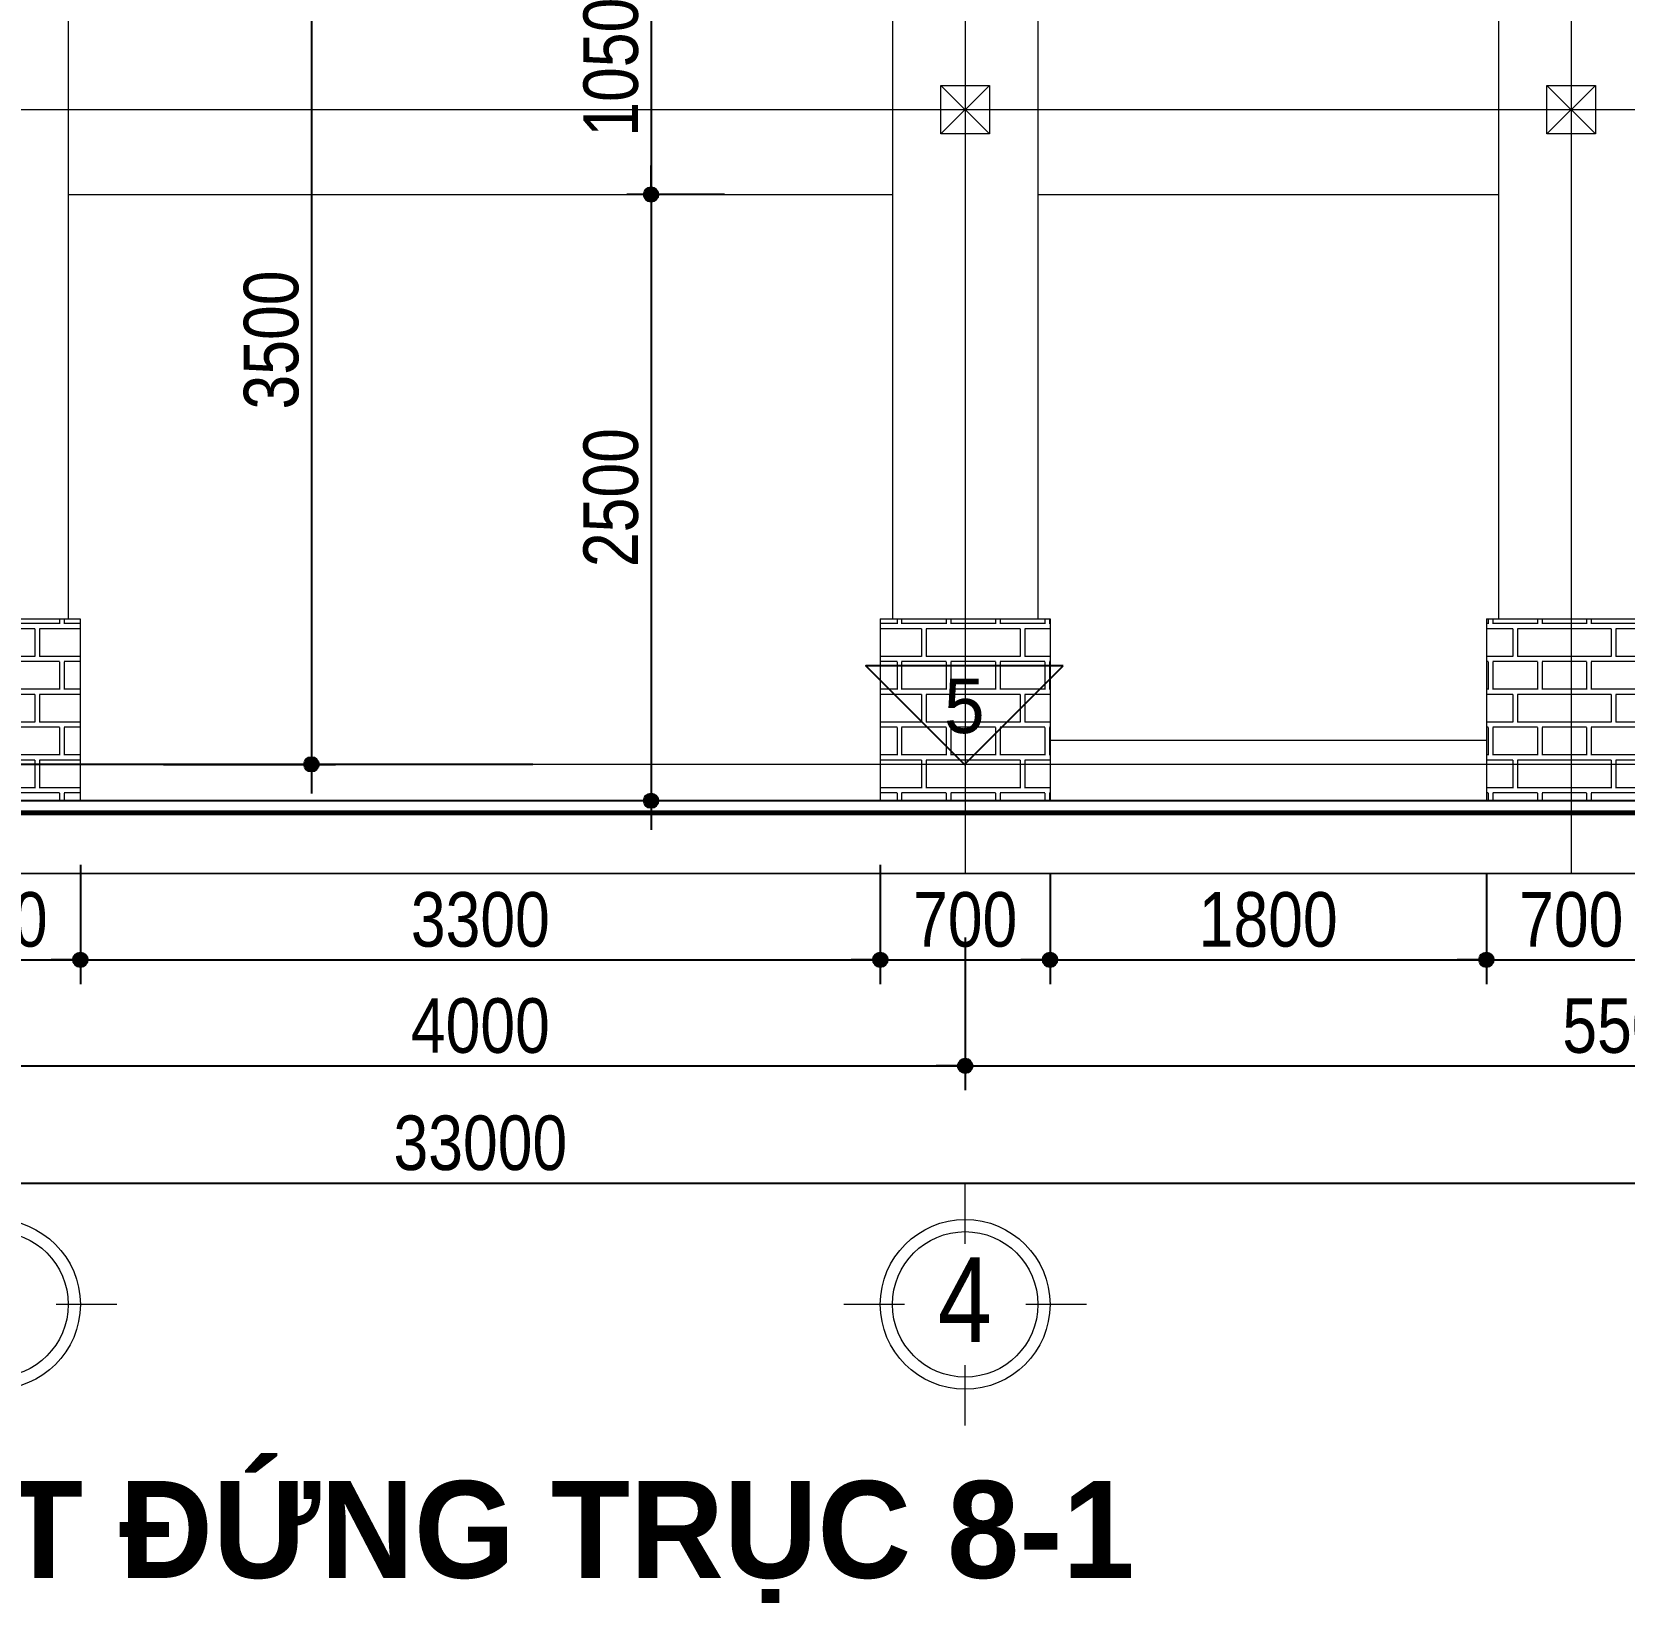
# Model space of a CAD drawing. Header units: millimetres. Extents: x 176 to 38825, y 257 to 17629.
# Drawn here: x 19155 to 25724, y 257 to 6737 of the extents above; entities that cross this region are included whole.
import ezdxf
from ezdxf.enums import TextEntityAlignment as Align

# ---------------------------------------------------------------- set-up
doc = ezdxf.new("R2010")
doc.units = ezdxf.units.MM
doc.linetypes.add('ACAD_ISO10W100', pattern=[18, 12, -3, 0, -3])
for name, color, linetype in [('009', 251, 'Continuous'), ('DIM', 1, 'Continuous'), ('TAGS', 60, 'Continuous'), ('TEXT', 7, 'Continuous'), ('TUONG', 131, 'Continuous')]:
    doc.layers.add(name, color=color, linetype=linetype)
for name, color, linetype, lineweight in [('HACHT', 8, 'Continuous', 5), ('NET-THAY', 2, 'Continuous', 13), ('TEN TRUC', 3, 'Continuous', 18), ('TRUC', 24, 'Continuous', 0)]:
    doc.layers.add(name, color=color, linetype=linetype, lineweight=lineweight)
doc.styles.add('AVO', font='')
doc.styles.add('HEL-CONDENSE', font='')
doc.styles.add('SWISS-CONDENSE', font='')
doc.styles.add('VNI-HELVE-CONDENSEN', font='')
doc.styles.get('AVO').set_extended_font_data('VNI-Avo')
doc.styles.get('HEL-CONDENSE').set_extended_font_data('VNI-Helve-Condense')
doc.styles.get('SWISS-CONDENSE').set_extended_font_data('VNI-Swiss-Condense')
doc.styles.get('VNI-HELVE-CONDENSEN').set_extended_font_data('VNI-Helve-Condense')
doc.dimstyles.new('D100', dxfattribs={"dimtxt": 225, "dimasz": 1.2, "dimexe": 100, "dimexo": 0, "dimgap": 50, "dimtad": 1, "dimdec": 0, "dimzin": 13, "dimdsep": 46, "dimtxsty": 'HEL-CONDENSE', "dimblk": 'D50', "dimcen": 0, "dimclrd": 1, "dimclre": 1, "dimclrt": 7, "dimadec": 0, "dimazin": 0, "dimtfac": 1, "dimtdec": 0, "dimtmove": 0, "dimatfit": 3, "dimldrblk": 'D50', "dimfxl": 1, "dimtolj": 1, "dimtzin": 13, "dimarcsym": 0})
pattern_1 = [(180, (-1293097.7, -244202.06), (-3e-14, -270.968), [387.35, -19.05]), (180, (-1293097.7, -244316.36), (-3e-14, -270.968), [387.35, -19.05]), (180, (-1293199.3, -244337.54), (-3e-14, -270.968), [184.15, -19.05]), (180, (-1293199.3, -244451.84), (-3e-14, -270.968), [184.15, -19.05]), (270, (-1293097.7, -244202.06), (406.4, -7e-14), [114.3, -156.6672]), (270, (-1293078.66, -244202.06), (406.4, -7e-14), [114.3, -156.6672]), (270, (-1293199.31, -244337.54), (203.2, -4e-14), [114.3, -156.6672]), (270, (-1293180.26, -244337.54), (203.2, -4e-14), [114.3, -156.6672])]

# ---------------------------------------------------------------- blocks, each defined once
blk = doc.blocks.new('D50')
at = {"layer": 'DIM'}
blk.add_hatch(color=256, dxfattribs=at).paths.add_polyline_path([(25, 0, 1), (-25, 0, 1)])
blk.add_line((25, 0), (100, 0), dxfattribs=at)
blk.add_circle((0, 0), 25, dxfattribs=at)
blk = doc.blocks.new('*D140')
at = {"layer": 'DEFPOINTS', "color": 0, "transparency": 16777216}
for p in [(19005.2, 3002.1), (23005.2, 3002.1), (23005.2, 2472.7)]:
    blk.add_point(p, dxfattribs=at)
at = {"layer": 'DIM', "color": 1, "lineweight": -2, "transparency": 16777216}
for p, q in [((19005.2, 3002.1), (19005.2, 2372.7)), ((23005.2, 3002.1), (23005.2, 2372.7)), ((19006.4, 2472.7), (23004, 2472.7))]:
    blk.add_line(p, q, dxfattribs=at)
at = {"layer": 'DIM', "color": 1, "lineweight": -2, "transparency": 16777216, "xscale": 1.199999999999999, "yscale": 1.199999999999999, "zscale": 1.199999999999999, "rotation": 180}
blk.add_blockref('D50', (19005.2, 2472.7), dxfattribs=at)
at = {"layer": 'DIM', "color": 1, "lineweight": -2, "transparency": 16777216, "xscale": 1.199999999999999, "yscale": 1.199999999999999, "zscale": 1.199999999999999}
blk.add_blockref('D50', (23005.2, 2472.7), dxfattribs=at)
at = {"layer": 'DIM', "color": 7, "transparency": 16777216, "insert": (21005.2, 2637.6), "char_height": 225, "attachment_point": 5, "style": 'HEL-CONDENSE'}
blk.add_mtext('\\A1;4000', dxfattribs=at)
blk = doc.blocks.new('*D141')
at = {"layer": 'DEFPOINTS', "color": 0, "transparency": 16777216}
for p in [(23005.2, 3002.1), (28505.2, 3002.1), (28505.2, 2472.7)]:
    blk.add_point(p, dxfattribs=at)
at = {"layer": 'DIM', "color": 1, "lineweight": -2, "transparency": 16777216}
for p, q in [((23005.2, 3002.1), (23005.2, 2372.7)), ((28505.2, 3002.1), (28505.2, 2372.7)), ((23006.4, 2472.7), (28504, 2472.7))]:
    blk.add_line(p, q, dxfattribs=at)
at = {"layer": 'DIM', "color": 1, "lineweight": -2, "transparency": 16777216, "xscale": 1.199999999999999, "yscale": 1.199999999999999, "zscale": 1.199999999999999, "rotation": 180}
blk.add_blockref('D50', (23005.2, 2472.7), dxfattribs=at)
at = {"layer": 'DIM', "color": 1, "lineweight": -2, "transparency": 16777216, "xscale": 1.199999999999999, "yscale": 1.199999999999999, "zscale": 1.199999999999999}
blk.add_blockref('D50', (28505.2, 2472.7), dxfattribs=at)
at = {"layer": 'DIM', "color": 7, "transparency": 16777216, "insert": (25755.2, 2637.6), "char_height": 225, "attachment_point": 5, "style": 'HEL-CONDENSE'}
blk.add_mtext('\\A1;5500', dxfattribs=at)
blk = doc.blocks.new('*D144')
at = {"layer": 'DEFPOINTS', "color": 0, "transparency": 16777216}
for p in [(4505.2, 3002.1), (37505.2, 3002.1), (37505.2, 1989.3)]:
    blk.add_point(p, dxfattribs=at)
at = {"layer": 'DIM', "color": 1, "lineweight": -2, "transparency": 16777216}
for p, q in [((4505.2, 3002.1), (4505.2, 1889.3)), ((37505.2, 3002.1), (37505.2, 1889.3)), ((4506.4, 1989.3), (37504, 1989.3))]:
    blk.add_line(p, q, dxfattribs=at)
at = {"layer": 'DIM', "color": 1, "lineweight": -2, "transparency": 16777216, "xscale": 1.199999999999999, "yscale": 1.199999999999999, "zscale": 1.199999999999999, "rotation": 180}
blk.add_blockref('D50', (4505.2, 1989.3), dxfattribs=at)
at = {"layer": 'DIM', "color": 1, "lineweight": -2, "transparency": 16777216, "xscale": 1.199999999999999, "yscale": 1.199999999999999, "zscale": 1.199999999999999}
blk.add_blockref('D50', (37505.2, 1989.3), dxfattribs=at)
at = {"layer": 'DIM', "color": 7, "transparency": 16777216, "insert": (21005.2, 2154.2), "char_height": 225, "attachment_point": 5, "style": 'HEL-CONDENSE'}
blk.add_mtext('\\A1;33000', dxfattribs=at)
blk = doc.blocks.new('A$C206177D3')
at = {"layer": 'TEN TRUC', "ltscale": 1000}
for p, q in [((-36.6, 240.1), (-36.6, 490.1)), ((-286.6, -9.9), (-536.6, -9.9)), ((463.4, -9.9), (213.4, -9.9)), ((-36.6, -509.9), (-36.6, -259.9))]:
    blk.add_line(p, q, dxfattribs=at)
blk.add_circle((-36.6, -9.9), 350, dxfattribs=at)
at = {"layer": 'TEN TRUC', "color": 254, "ltscale": 1000}
blk.add_circle((-36.6, -9.9), 300, dxfattribs=at)
blk = doc.blocks.new('*D174')
at = {"layer": 'DEFPOINTS', "color": 0, "linetype": 'Continuous', "transparency": 16777216}
for p in [(19355.2, 3302.3), (18655.2, 3266.4), (19355.2, 2910.5)]:
    blk.add_point(p, dxfattribs=at)
at = {"layer": 'DIM', "color": 1, "linetype": 'Continuous', "lineweight": -2, "transparency": 16777216}
for p, q in [((19355.2, 3302.3), (19355.2, 2810.5)), ((18655.2, 3266.4), (18655.2, 2810.5)), ((18656.4, 2910.5), (19354, 2910.5))]:
    blk.add_line(p, q, dxfattribs=at)
at = {"layer": 'DIM', "color": 1, "linetype": 'Continuous', "lineweight": -2, "transparency": 16777216, "xscale": 1.199999999999999, "yscale": 1.199999999999999, "zscale": 1.199999999999999, "rotation": 180}
blk.add_blockref('D50', (18655.2, 2910.5), dxfattribs=at)
at = {"layer": 'DIM', "color": 1, "linetype": 'Continuous', "lineweight": -2, "transparency": 16777216, "xscale": 1.199999999999999, "yscale": 1.199999999999999, "zscale": 1.199999999999999}
blk.add_blockref('D50', (19355.2, 2910.5), dxfattribs=at)
at = {"layer": 'DIM', "color": 7, "linetype": 'Continuous', "transparency": 16777216, "insert": (19005.2, 3075.4), "char_height": 225, "attachment_point": 5, "style": 'HEL-CONDENSE'}
blk.add_mtext('\\A1;700', dxfattribs=at)
blk = doc.blocks.new('*D175')
at = {"layer": 'DEFPOINTS', "color": 0, "linetype": 'Continuous', "transparency": 16777216}
for p in [(19355.2, 3302.3), (22655.2, 3302.3), (22655.2, 2910.5)]:
    blk.add_point(p, dxfattribs=at)
at = {"layer": 'DIM', "color": 1, "linetype": 'Continuous', "lineweight": -2, "transparency": 16777216}
for p, q in [((19355.2, 3302.3), (19355.2, 2810.5)), ((22655.2, 3302.3), (22655.2, 2810.5)), ((19356.4, 2910.5), (22654, 2910.5))]:
    blk.add_line(p, q, dxfattribs=at)
at = {"layer": 'DIM', "color": 1, "linetype": 'Continuous', "lineweight": -2, "transparency": 16777216, "xscale": 1.199999999999999, "yscale": 1.199999999999999, "zscale": 1.199999999999999, "rotation": 180}
blk.add_blockref('D50', (19355.2, 2910.5), dxfattribs=at)
at = {"layer": 'DIM', "color": 1, "linetype": 'Continuous', "lineweight": -2, "transparency": 16777216, "xscale": 1.199999999999999, "yscale": 1.199999999999999, "zscale": 1.199999999999999}
blk.add_blockref('D50', (22655.2, 2910.5), dxfattribs=at)
at = {"layer": 'DIM', "color": 7, "linetype": 'Continuous', "transparency": 16777216, "insert": (21005.2, 3075.4), "char_height": 225, "attachment_point": 5, "style": 'HEL-CONDENSE'}
blk.add_mtext('\\A1;3300', dxfattribs=at)
blk = doc.blocks.new('*D176')
at = {"layer": 'DEFPOINTS', "color": 0, "linetype": 'Continuous', "transparency": 16777216}
for p in [(22655.2, 3302.3), (23355.2, 3266.4), (23355.2, 2910.5)]:
    blk.add_point(p, dxfattribs=at)
at = {"layer": 'DIM', "color": 1, "linetype": 'Continuous', "lineweight": -2, "transparency": 16777216}
for p, q in [((22655.2, 3302.3), (22655.2, 2810.5)), ((23355.2, 3266.4), (23355.2, 2810.5)), ((22656.4, 2910.5), (23354, 2910.5))]:
    blk.add_line(p, q, dxfattribs=at)
at = {"layer": 'DIM', "color": 1, "linetype": 'Continuous', "lineweight": -2, "transparency": 16777216, "xscale": 1.199999999999999, "yscale": 1.199999999999999, "zscale": 1.199999999999999, "rotation": 180}
blk.add_blockref('D50', (22655.2, 2910.5), dxfattribs=at)
at = {"layer": 'DIM', "color": 1, "linetype": 'Continuous', "lineweight": -2, "transparency": 16777216, "xscale": 1.199999999999999, "yscale": 1.199999999999999, "zscale": 1.199999999999999}
blk.add_blockref('D50', (23355.2, 2910.5), dxfattribs=at)
at = {"layer": 'DIM', "color": 7, "linetype": 'Continuous', "transparency": 16777216, "insert": (23005.2, 3075.4), "char_height": 225, "attachment_point": 5, "style": 'HEL-CONDENSE'}
blk.add_mtext('\\A1;700', dxfattribs=at)
blk = doc.blocks.new('*D177')
at = {"layer": 'DEFPOINTS', "color": 0, "linetype": 'Continuous', "transparency": 16777216}
for p in [(23355.2, 3266.4), (25155.2, 3266.4), (25155.2, 2910.5)]:
    blk.add_point(p, dxfattribs=at)
at = {"layer": 'DIM', "color": 1, "linetype": 'Continuous', "lineweight": -2, "transparency": 16777216}
for p, q in [((23355.2, 3266.4), (23355.2, 2810.5)), ((25155.2, 3266.4), (25155.2, 2810.5)), ((23356.4, 2910.5), (25154, 2910.5))]:
    blk.add_line(p, q, dxfattribs=at)
at = {"layer": 'DIM', "color": 1, "linetype": 'Continuous', "lineweight": -2, "transparency": 16777216, "xscale": 1.199999999999999, "yscale": 1.199999999999999, "zscale": 1.199999999999999, "rotation": 180}
blk.add_blockref('D50', (23355.2, 2910.5), dxfattribs=at)
at = {"layer": 'DIM', "color": 1, "linetype": 'Continuous', "lineweight": -2, "transparency": 16777216, "xscale": 1.199999999999999, "yscale": 1.199999999999999, "zscale": 1.199999999999999}
blk.add_blockref('D50', (25155.2, 2910.5), dxfattribs=at)
at = {"layer": 'DIM', "color": 7, "linetype": 'Continuous', "transparency": 16777216, "insert": (24255.2, 3075.4), "char_height": 225, "attachment_point": 5, "style": 'HEL-CONDENSE'}
blk.add_mtext('\\A1;1800', dxfattribs=at)
blk = doc.blocks.new('*D178')
at = {"layer": 'DEFPOINTS', "color": 0, "linetype": 'Continuous', "transparency": 16777216}
for p in [(25155.2, 3266.4), (25855.2, 3266.4), (25855.2, 2910.5)]:
    blk.add_point(p, dxfattribs=at)
at = {"layer": 'DIM', "color": 1, "linetype": 'Continuous', "lineweight": -2, "transparency": 16777216}
for p, q in [((25155.2, 3266.4), (25155.2, 2810.5)), ((25855.2, 3266.4), (25855.2, 2810.5)), ((25156.4, 2910.5), (25854, 2910.5))]:
    blk.add_line(p, q, dxfattribs=at)
at = {"layer": 'DIM', "color": 1, "linetype": 'Continuous', "lineweight": -2, "transparency": 16777216, "xscale": 1.199999999999999, "yscale": 1.199999999999999, "zscale": 1.199999999999999, "rotation": 180}
blk.add_blockref('D50', (25155.2, 2910.5), dxfattribs=at)
at = {"layer": 'DIM', "color": 1, "linetype": 'Continuous', "lineweight": -2, "transparency": 16777216, "xscale": 1.199999999999999, "yscale": 1.199999999999999, "zscale": 1.199999999999999}
blk.add_blockref('D50', (25855.2, 2910.5), dxfattribs=at)
at = {"layer": 'DIM', "color": 7, "linetype": 'Continuous', "transparency": 16777216, "insert": (25505.2, 3075.4), "char_height": 225, "attachment_point": 5, "style": 'HEL-CONDENSE'}
blk.add_mtext('\\A1;700', dxfattribs=at)
blk = doc.blocks.new('*D231')
at = {"layer": 'DEFPOINTS', "color": 0, "linetype": 'Continuous', "transparency": 16777216}
for p in [(21959.9, 7116.4), (21709.4, 6066.4), (22013, 6066.4)]:
    blk.add_point(p, dxfattribs=at)
at = {"layer": 'DIM', "color": 1, "linetype": 'Continuous', "lineweight": -2, "transparency": 16777216}
for p, q in [((21959.9, 7116.4), (21609.4, 7116.4)), ((21709.4, 7115.2), (21709.4, 6067.6)), ((22013, 6066.4), (21609.4, 6066.4))]:
    blk.add_line(p, q, dxfattribs=at)
at = {"layer": 'DIM', "color": 1, "linetype": 'Continuous', "lineweight": -2, "transparency": 16777216, "xscale": 1.199999999999999, "yscale": 1.199999999999999, "zscale": 1.199999999999999}
for p, rotation in [((21709.4, 7116.4), 90), ((21709.4, 6066.4), 270)]:
    blk.add_blockref('D50', p, dxfattribs=dict(at, rotation=rotation))
at = {"layer": 'DIM', "color": 7, "linetype": 'Continuous', "transparency": 16777216, "insert": (21544.5, 6591.4), "char_height": 225, "attachment_point": 5, "rotation": 90, "style": 'HEL-CONDENSE'}
blk.add_mtext('\\A1;1050', dxfattribs=at)
blk = doc.blocks.new('*D232')
at = {"layer": 'DEFPOINTS', "color": 0, "linetype": 'Continuous', "transparency": 16777216}
for p in [(22013, 6066.4), (21709.4, 3566.4), (22290.7, 3566.4)]:
    blk.add_point(p, dxfattribs=at)
at = {"layer": 'DIM', "color": 1, "linetype": 'Continuous', "lineweight": -2, "transparency": 16777216}
for p, q in [((22013, 6066.4), (21609.4, 6066.4)), ((21709.4, 6065.2), (21709.4, 3567.6)), ((22290.7, 3566.4), (21609.4, 3566.4))]:
    blk.add_line(p, q, dxfattribs=at)
at = {"layer": 'DIM', "color": 1, "linetype": 'Continuous', "lineweight": -2, "transparency": 16777216, "xscale": 1.199999999999999, "yscale": 1.199999999999999, "zscale": 1.199999999999999}
for p, rotation in [((21709.4, 6066.4), 90), ((21709.4, 3566.4), 270)]:
    blk.add_blockref('D50', p, dxfattribs=dict(at, rotation=rotation))
at = {"layer": 'DIM', "color": 7, "linetype": 'Continuous', "transparency": 16777216, "insert": (21544.5, 4816.4), "char_height": 225, "attachment_point": 5, "rotation": 90, "style": 'HEL-CONDENSE'}
blk.add_mtext('\\A1;2500', dxfattribs=at)
blk = doc.blocks.new('TUONG-NAM')
at = {"layer": 'TAGS'}
blk.add_lwpolyline([(-452.5, -452.5), (452.5, -452.5), (0, 0)], close=True, dxfattribs=at)
at = {"layer": 'TAGS', "linetype": 'Continuous', "style": 'AVO'}
blk.add_attdef('KH-TUONG', text='', height=250, dxfattribs=at).set_placement((0.5, -269.3), align=Align.MIDDLE_CENTER)
blk = doc.blocks.new('*D259')
at = {"layer": '009', "color": 1, "lineweight": -2, "transparency": 16777216}
for p, q in [((19805.2, 7216.4), (20408.4, 7216.4)), ((20308.4, 7215.2), (20308.4, 3717.6)), ((19698.6, 3716.4), (20408.4, 3716.4))]:
    blk.add_line(p, q, dxfattribs=at)
at = {"layer": 'DEFPOINTS', "color": 0, "transparency": 16777216}
for p in [(19805.2, 7216.4), (19698.6, 3716.4), (20308.4, 3716.4)]:
    blk.add_point(p, dxfattribs=at)
at = {"layer": '009', "color": 1, "lineweight": -2, "transparency": 16777216, "xscale": 1.199999999999999, "yscale": 1.199999999999999, "zscale": 1.199999999999999}
for p, rotation in [((20308.4, 7216.4), 90), ((20308.4, 3716.4), 270)]:
    blk.add_blockref('D50', p, dxfattribs=dict(at, rotation=rotation))
at = {"layer": '009', "color": 7, "transparency": 16777216, "insert": (20143.5, 5466.4), "char_height": 225, "attachment_point": 5, "rotation": 90, "style": 'HEL-CONDENSE'}
blk.add_mtext('\\A1;3500', dxfattribs=at)

msp = doc.modelspace()

# ---------------------------------------------------------------- hatches: boundary and pattern name
at = {"layer": 'HACHT'}
h = msp.add_hatch(dxfattribs=at)
h.set_pattern_fill('AR-BRELM', color=256, scale=2, angle=180, style=0)
h.set_pattern_definition(pattern_1)
h.paths.add_polyline_path([(18655.168, 4316.449), (18655.168, 3566.449), (19355.168, 3566.449), (19355.168, 4316.449)])
h = msp.add_hatch(dxfattribs=at)
h.set_pattern_fill('AR-BRELM', color=256, scale=2, angle=180, style=0)
h.set_pattern_definition(pattern_1)
h.paths.add_polyline_path([(22655.168, 4316.449), (22655.168, 3566.449), (23355.168, 3566.449), (23355.168, 4316.449)])
h = msp.add_hatch(dxfattribs=at)
h.set_pattern_fill('AR-BRELM', color=256, scale=2, angle=180, style=0)
h.set_pattern_definition(pattern_1)
h.paths.add_polyline_path([(25155.168, 4316.449), (25155.168, 3566.449), (25855.168, 3566.449), (25855.168, 4316.449)])

# ---------------------------------------------------------------- linework, layer by layer
at = {"layer": '009'}
msp.add_line((3615.234, 3716.449), (21221.102, 3716.449), dxfattribs=at)
at = {"layer": 'NET-THAY'}
msp.add_line((23355.168, 3816.449), (25155.168, 3816.449), dxfattribs=at)
for points in [[(19305.168, 13616.449), (19305.168, 4316.449)], [(23305.168, 13616.449), (23305.168, 4316.449)], [(22705.168, 9716.449), (22705.168, 6066.449)], [(25205.168, 9716.449), (25205.168, 6066.449)], [(22905.168, 6516.449), (23105.168, 6516.449), (23105.168, 6316.449), (22905.168, 6316.449), (22905.168, 6516.449)], [(23105.168, 6516.449), (22905.168, 6316.449)], [(22905.168, 6516.449), (23105.168, 6316.449)], [(25405.168, 6516.449), (25605.168, 6516.449), (25605.168, 6316.449), (25405.168, 6316.449), (25405.168, 6516.449)], [(25605.168, 6516.449), (25405.168, 6316.449)], [(25405.168, 6516.449), (25605.168, 6316.449)], [(19305.168, 6066.449), (22705.168, 6066.449)], [(22705.168, 6066.449), (22705.168, 4316.449)], [(23305.168, 6066.449), (25205.168, 6066.449)], [(25205.168, 6066.449), (25205.168, 4316.449)], [(18655.168, 4316.449), (19355.168, 4316.449)], [(19355.168, 4316.449), (19355.168, 3566.449)], [(22655.168, 4316.449), (22655.168, 3566.449)], [(22655.168, 4316.449), (23355.168, 4316.449)], [(23355.168, 4316.449), (23355.168, 3566.449)], [(25155.168, 4316.449), (25155.168, 3566.449)], [(25155.168, 4316.449), (25855.168, 4316.449)]]:
    msp.add_lwpolyline(points, dxfattribs=at)
at = {"layer": 'TRUC', "linetype": 'ACAD_ISO10W100', "ltscale": 0.2}
msp.add_lwpolyline([(3256.934, 17629.104), (38725.372, 17629.104), (38725.372, 3266.449), (3256.934, 3266.449)], close=True, dxfattribs=at)
for points in [[(23005.168, 17629.104), (23005.168, 3266.449)], [(25505.168, 17629.104), (25505.168, 3266.449)], [(3256.934, 6416.449), (38725.372, 6416.449)], [(3256.934, 3716.449), (38725.372, 3716.449)], [(3256.934, 3266.449), (38725.372, 3266.449)]]:
    msp.add_lwpolyline(points, dxfattribs=at)
at = {"layer": 'TUONG'}
msp.add_lwpolyline([(38725.372, 3566.449), (3256.934, 3566.449)], dxfattribs=at)
at = {"layer": 'TUONG', "const_width": 20}
msp.add_lwpolyline([(38725.372, 3516.449), (3256.934, 3516.449)], dxfattribs=at)

# ---------------------------------------------------------------- block references
at = {"layer": 'TAGS', "linetype": 'Continuous'}
ref = msp.add_blockref('TUONG-NAM', (23002.057, 3715.408), dxfattribs=dict(at, xscale=0.8999999999068677, yscale=0.9000000000232831, zscale=0.9, rotation=180))
ref.add_attrib('KH-TUONG', '5', dxfattribs={"color": 7, "linetype": 'Continuous', "height": 225, "style": 'AVO'}).set_placement((23001.612, 3957.762), align=Align.MIDDLE_CENTER)
at = {"layer": 'TAGS', "ltscale": 1000}
ref = msp.add_blockref('A$C206177D3', (19041.789, 1499.197), dxfattribs=at)
ref.add_attrib('A', '5', dxfattribs={"color": 7, "ltscale": 1000, "height": 350, "style": 'VNI-HELVE-CONDENSEN'}).set_placement((19003.485, 1333.559), align=Align.CENTER)
ref = msp.add_blockref('A$C206177D3', (23041.789, 1499.197), dxfattribs=at)
ref.add_attrib('A', '4', dxfattribs={"color": 7, "ltscale": 1000, "height": 350, "style": 'VNI-HELVE-CONDENSEN'}).set_placement((23003.485, 1333.559), align=Align.CENTER)

# ---------------------------------------------------------------- texts
at = {"layer": 'TEXT', "color": 7, "insert": (18208.267, 761.092), "char_height": 400, "attachment_point": 1, "style": 'SWISS-CONDENSE'}
msp.add_mtext('{\\fVNI-Avo|b1|i0|c0|p2;MAËT ÑÖÙNG TRUÏC 8-1}', dxfattribs=at)

# ---------------------------------------------------------------- dimensions: what is measured, and where the dimension line sits
at = {"layer": '009'}
dim = msp.add_linear_dim(base=(20308.432, 3716.449), p1=(19805.168, 7216.449), p2=(19698.573, 3716.449), angle=90, dimstyle='D100', dxfattribs=at)
dim.commit()
dim.dimension.update_dxf_attribs({"geometry": '*D259', "text_midpoint": (20143.532, 5466.449)})
at = {"layer": 'DIM', "linetype": 'Continuous'}
for base, p1, p2, picture, middle in [((21709.411, 6066.449), (21959.864, 7116.449), (22012.982, 6066.449), '*D231', (21544.511, 6591.449)), ((21709.411, 3566.449), (22012.982, 6066.449), (22290.671, 3566.449), '*D232', (21544.511, 4816.449))]:
    dim = msp.add_linear_dim(base=base, p1=p1, p2=p2, angle=90, dimstyle='D100', override={"dimtmove": 1}, dxfattribs=at)
    dim.commit()
    dim.dimension.update_dxf_attribs({"geometry": picture, "text_midpoint": middle})
for base, p1, p2, picture, middle in [((19355.168, 2910.513), (18655.168, 3266.449), (19355.168, 3302.263), '*D174', (19005.168, 3075.413)), ((22655.168, 2910.513), (19355.168, 3302.263), (22655.168, 3302.263), '*D175', (21005.168, 3075.413)), ((23355.168, 2910.513), (22655.168, 3302.263), (23355.168, 3266.449), '*D176', (23005.168, 3075.413)), ((25155.168, 2910.513), (23355.168, 3266.449), (25155.168, 3266.449), '*D177', (24255.168, 3075.413)), ((25855.168, 2910.513), (25155.168, 3266.449), (25855.168, 3266.449), '*D178', (25505.168, 3075.413))]:
    dim = msp.add_linear_dim(base=base, p1=p1, p2=p2, dimstyle='D100', override={"dimtmove": 1}, dxfattribs=at)
    dim.commit()
    dim.dimension.update_dxf_attribs({"geometry": picture, "text_midpoint": middle})
at = {"layer": 'DIM'}
dim = msp.add_aligned_dim(p1=(4505.168, 3002.115), p2=(37505.168, 3002.115), distance=-1012.771, dimstyle='D100', dxfattribs=at)
dim.commit()
dim.dimension.update_dxf_attribs({"geometry": '*D144', "text_midpoint": (21005.168, 2154.243)})
for base, p1, p2, picture, middle in [((23005.168, 2472.702), (19005.168, 3002.115), (23005.168, 3002.115), '*D140', (21005.168, 2637.602)), ((28505.168, 2472.702), (23005.168, 3002.115), (28505.168, 3002.115), '*D141', (25755.168, 2637.602))]:
    dim = msp.add_linear_dim(base=base, p1=p1, p2=p2, angle=180, dimstyle='D100', override={"dimtmove": 1}, dxfattribs=at)
    dim.commit()
    dim.dimension.update_dxf_attribs({"geometry": picture, "text_midpoint": middle})

doc.saveas('drawing.dxf')
